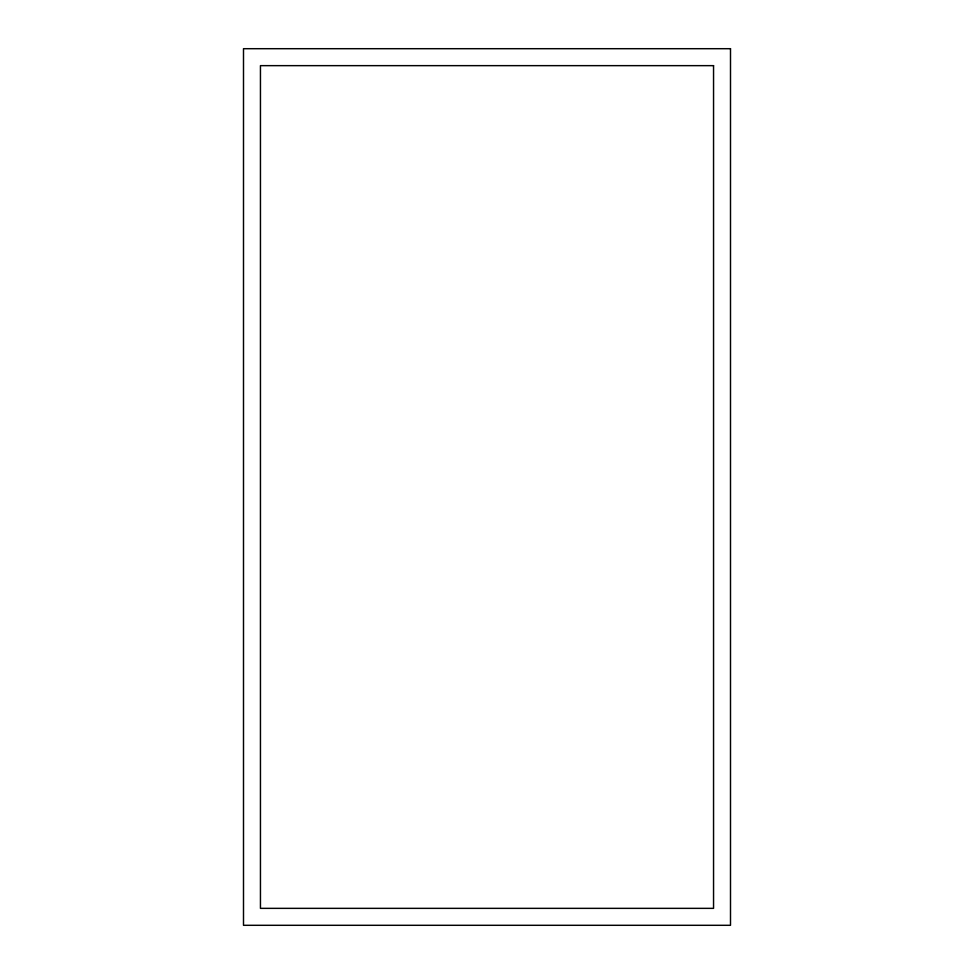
<?xml version="1.0" encoding="UTF-8"?>
<svg xmlns="http://www.w3.org/2000/svg" width="974" height="974" viewBox="0 0 974 974"><rect width="100%" height="100%" fill="white"/><g stroke="black" fill="none" stroke-linecap="round" stroke-linejoin="round"><path stroke-width="1.46" d="M730.5 48.7L243.5 48.7L243.5 925.3L730.5 925.3L730.5 48.7M713.552 65.648L260.448 65.648L260.448 908.352L713.552 908.352L713.552 65.648"/></g></svg>
